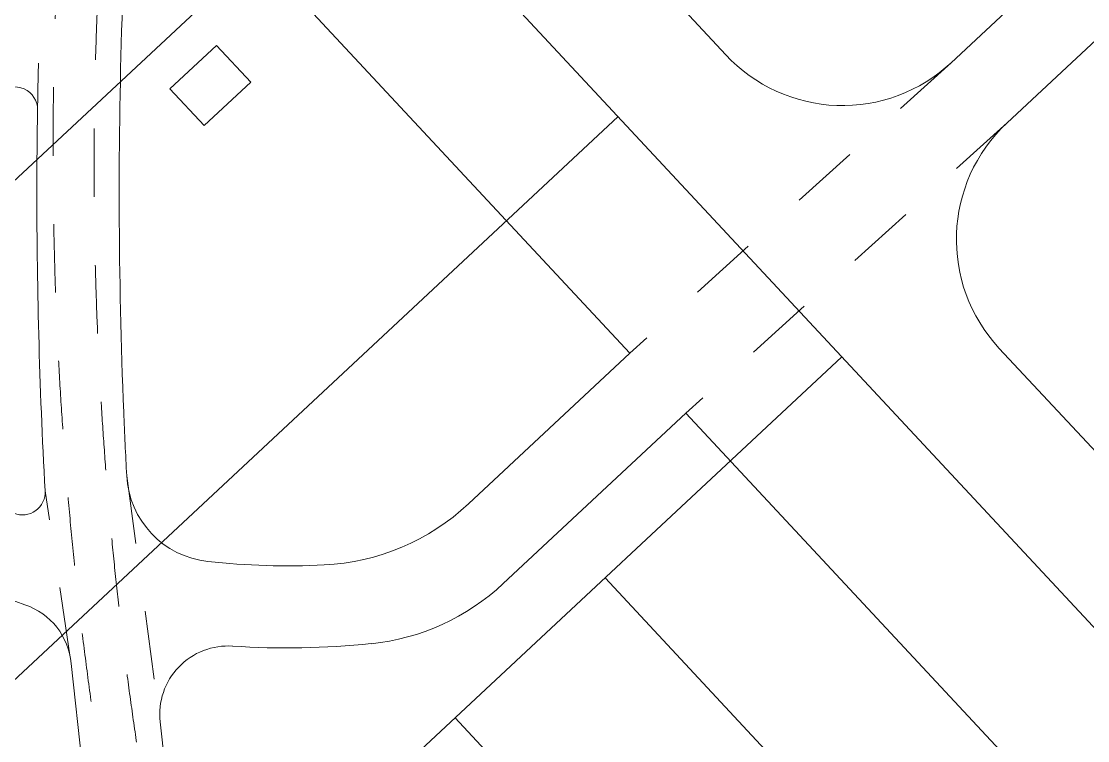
# Model space of a CAD drawing. Header units: millimetres. Extents: x -71377 to 516042, y -145869 to 441446.
# Drawn here: x 218744 to 242137, y 91128 to 106897 of the extents above; entities that cross this region are included whole.
import ezdxf

# ---------------------------------------------------------------- set-up
doc = ezdxf.new("R2010")
doc.units = ezdxf.units.MM
doc.header["$LTSCALE"] = 1000
doc.linetypes.add('_점선_M_', pattern=[3, 1.5, -1.5])
for name, color, linetype, lineweight in [('06', 6, 'Continuous', 5), ('09_HID', 9, '_점선_M_', 5), ('A-fnsh', 5, 'Continuous', 5), ('조경라인_dwg', 8, 'Continuous', 5)]:
    doc.layers.add(name, color=color, linetype=linetype, lineweight=lineweight)

# ---------------------------------------------------------------- blocks, each defined once
blk = doc.blocks.new('조경라인_dwg-6847807-지반층 배치도')
at = {"layer": '06'}
for p, q in [((239144, 105990), (244926, 111382)), ((240371, 104674), (246080, 109998)), ((246657, 92801), (240198, 99727)), ((220276, 88841), (219838, 92817)), ((221789, 91540), (222088, 88831))]:
    blk.add_line(p, q, dxfattribs=at)
at = {"layer": '06', "flags": 128}
for points in [[(234197, 106163), (213507, 128350), (206786, 135557)], [(223836, 108476), (232093, 99621), (228551, 96318)], [(229318, 94571), (233321, 98304), (249000, 81491)]]:
    blk.add_lwpolyline(points, dxfattribs=at)
at = {"layer": '06'}
for centre, radius, start, end in [((337421, 103140), 116530, 177.98036, 182.36731), ((236757, 108550), 3500, 223, 313), ((218600, 104960), 500, 359.1011, 133), ((335915, 103119), 116830, 179.10106, 179.83712), ((242758, 102114), 3500, 133, 223), ((335915, 103119), 116830, 179.83712, 183.19614), ((337421, 103140), 116530, 182.36731, 183.0516), ((224583, 111161), 18000, 230.0745, 251.3388), ((223053, 97043), 2000, 183.0516, 263.8142), ((218768, 96577), 500, 248.2591, 3.1961), ((225141, 99974), 5000, 272.8561, 313), ((224583, 111161), 16200, 263.8142, 272.8561), ((225908, 98228), 5000, 275.8489, 313), ((218344, 92686), 1500, 5.0302, 71.3388), ((223280, 91704), 1500, 86.1693, 186.2817), ((224583, 111161), 18000, 266.1693, 275.8489)]:
    blk.add_arc(centre, radius, start, end, dxfattribs=at)
at = {"layer": '09_HID'}
for p, q in [((239144, 105990), (232093, 99621)), ((240371, 104674), (233321, 98304)), ((221056, 96937), (221789, 91540)), ((219810, 93001), (219267, 96605))]:
    blk.add_line(p, q, dxfattribs=at)
for centre, radius, start, end in [((335915, 103119), 116830, 171.2422, 179.10106), ((307333, 104075), 87893, 169.32511, 193.21193), ((306261, 103714), 85921, 169.43963, 191.53274)]:
    blk.add_arc(centre, radius, start, end, dxfattribs=at)

msp = doc.modelspace()

# ---------------------------------------------------------------- linework, layer by layer
at = {"layer": 'A-fnsh'}
for p, q in [((249838, 85498.6), (222233.2, 115101.2)), ((196907.6, 83183.2), (226373.8, 110660.9)), ((223025.9, 106369.8), (222002, 105415)), ((223776.1, 105565.3), (223025.9, 106369.8)), ((222752.2, 104610.5), (223776.1, 105565.3)), ((222002, 105415), (222752.2, 104610.5)), ((231833.2, 104806.4), (217352.4, 91302.8)), ((222262.8, 86037.1), (236743.6, 99540.6)), ((244645.4, 80656.5), (231551, 94698.4)), ((232488.3, 87095.1), (228259.9, 91629.5))]:
    msp.add_line(p, q, dxfattribs=at)

# ---------------------------------------------------------------- block references
at = {"layer": '조경라인_dwg', "rotation": 8.537736462515947e-07}
msp.add_blockref('조경라인_dwg-6847807-지반층 배치도', (0, 0), dxfattribs=at)

doc.saveas('drawing.dxf')
